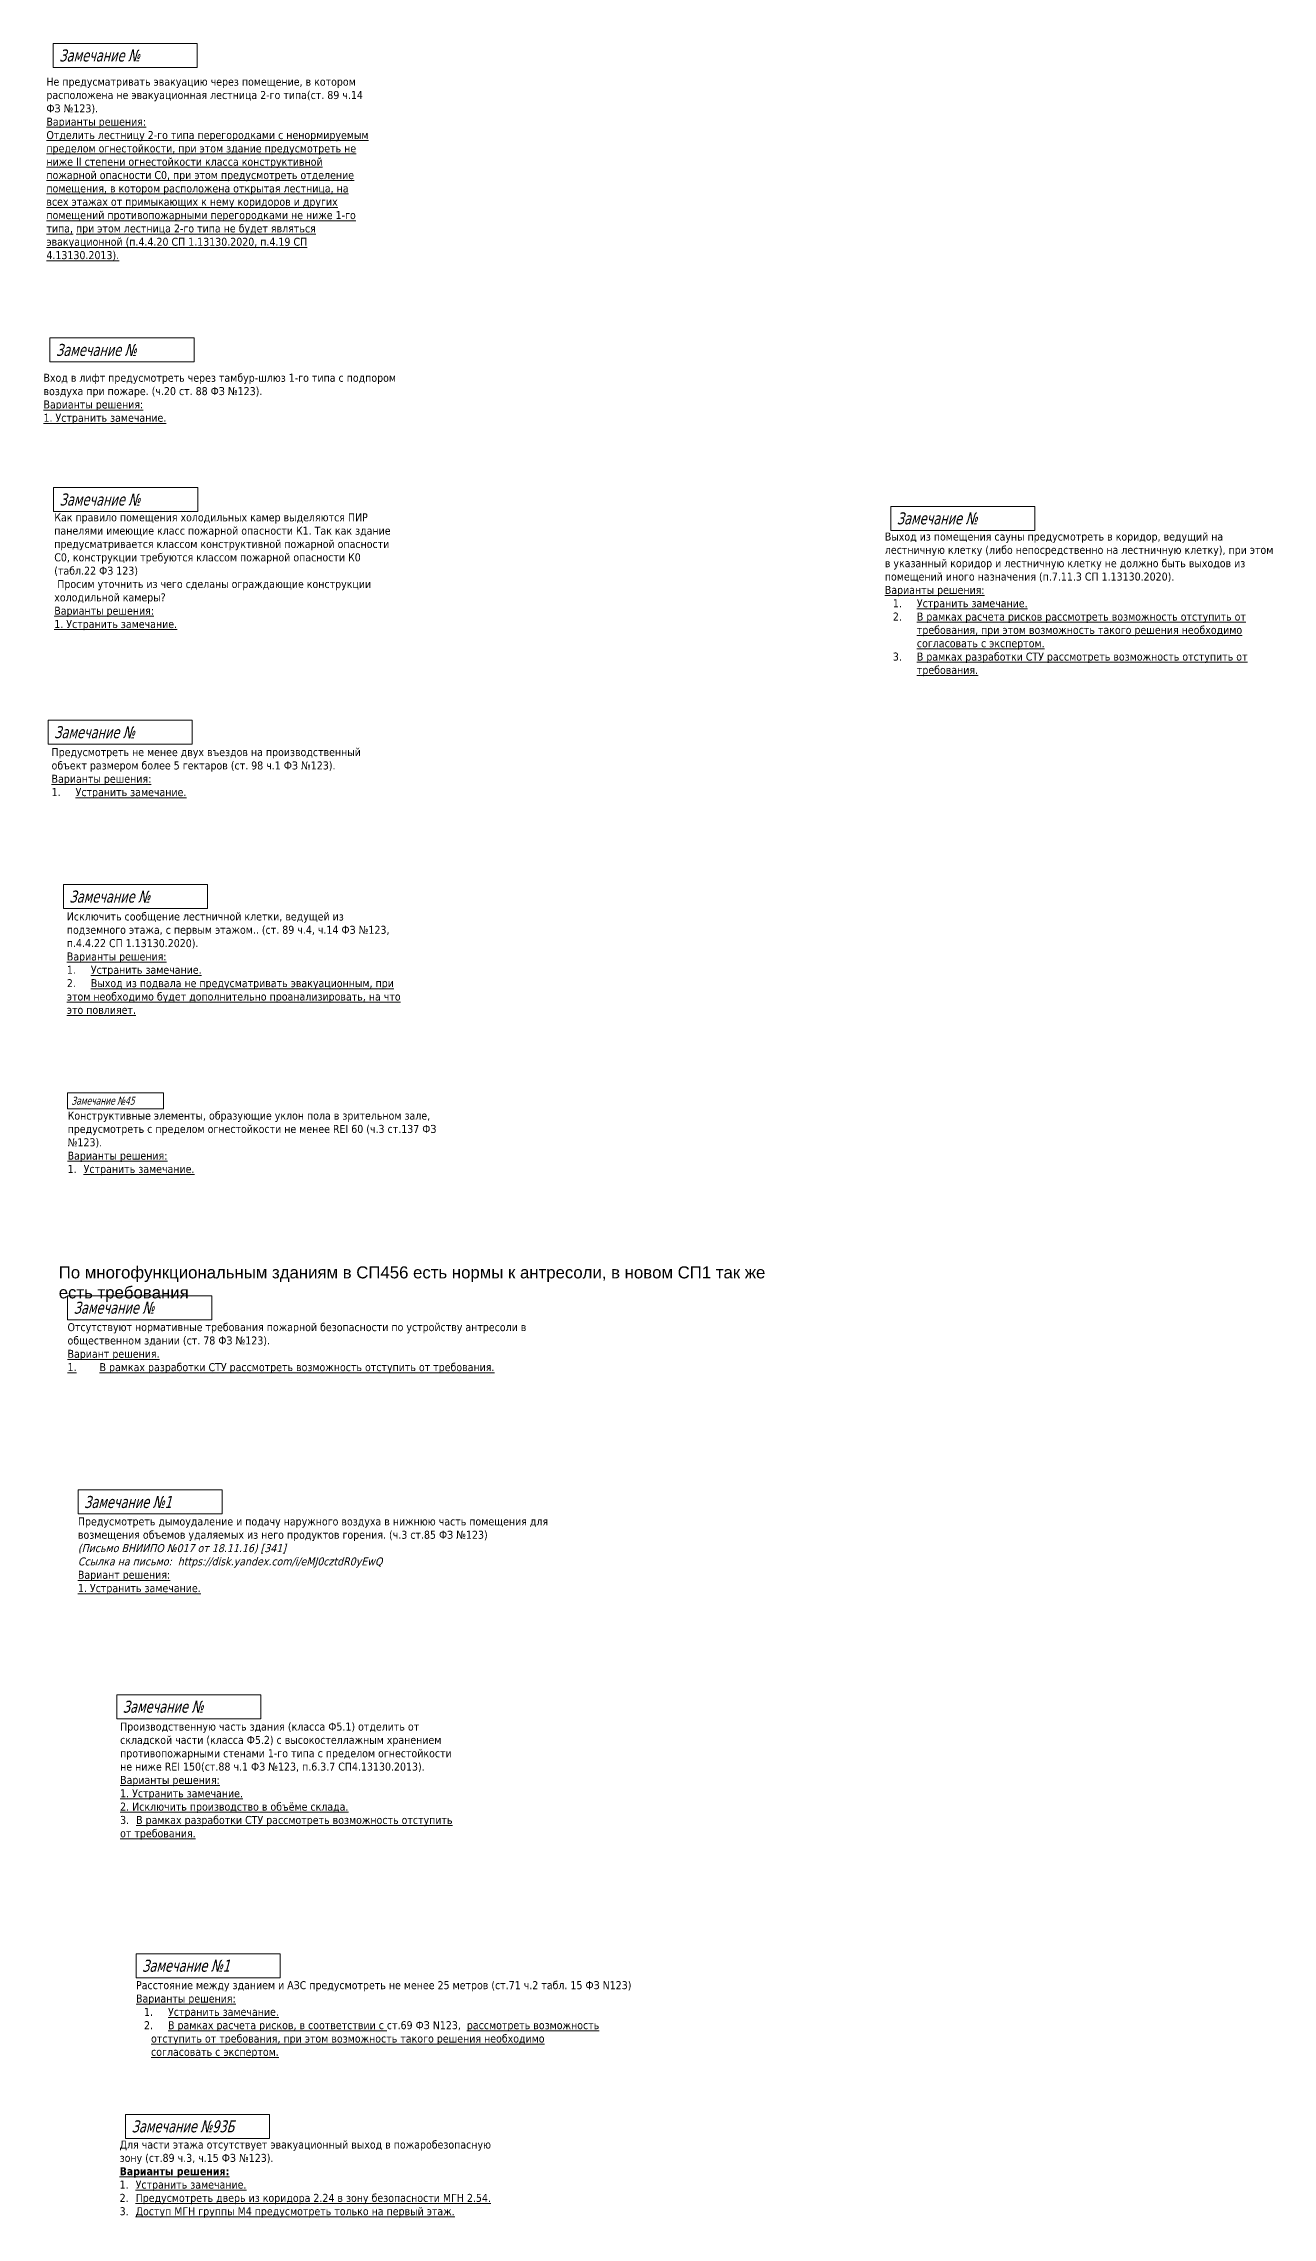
# Model space of a CAD drawing. Header units: millimetres. Extents: x -204396 to 1997851, y -2958255 to 237418.
# Drawn here: x 40264 to 132409, y -551559 to -388535 of the extents above; entities that cross this region are included whole.
import ezdxf

# ---------------------------------------------------------------- set-up
doc = ezdxf.new("R2010")
doc.units = ezdxf.units.MM
doc.layers.add('экспертиза', color=1, linetype='Continuous', lineweight=0)
doc.layers.add('экспертиза ДУ', color=1, linetype='Continuous', lineweight=0)
doc.styles.get("Standard").update_dxf_attribs({"font": 'arial.ttf'})
doc.styles.add('ЭКСПЕРТИЗА', font='tahoma.ttf')

msp = doc.modelspace()

# ---------------------------------------------------------------- linework, layer by layer
at = {"layer": 'экспертиза'}
for points in [[(40998, -388535), (51798, -388535), (51798, -390335), (40998, -390335), (40998, -388535)], [(41024, -421832), (51824, -421832), (51824, -423632), (41024, -423632), (41024, -421832)], [(42053, -467213), (49253, -467213), (49253, -468413), (42053, -468413), (42053, -467213)]]:
    msp.add_lwpolyline(points, dxfattribs=at)
at = {"layer": 'экспертиза', "color": 1, "lineweight": 0}
msp.add_lwpolyline([(40750, -410615), (51550, -410615), (51550, -412415), (40750, -412415), (40750, -410615)], dxfattribs=at)
at = {"layer": 'экспертиза', "color": 4, "lineweight": 0}
for points in [[(103790, -423244), (114590, -423244), (114590, -425044), (103790, -425044), (103790, -423244)], [(41758, -451608), (52558, -451608), (52558, -453408), (41758, -453408), (41758, -451608)]]:
    msp.add_lwpolyline(points, dxfattribs=at)
at = {"layer": 'экспертиза', "lineweight": 0}
for points in [[(40615, -439282), (51415, -439282), (51415, -441082), (40615, -441082), (40615, -439282)], [(45755, -512355), (56555, -512355), (56555, -514155), (45755, -514155), (45755, -512355)], [(46420, -543823), (57220, -543823), (57220, -545623), (46420, -545623), (46420, -543823)]]:
    msp.add_lwpolyline(points, dxfattribs=at)
at = {"layer": 'экспертиза', "lineweight": 0, "elevation": 0}
msp.add_lwpolyline([(42075, -482435), (52875, -482435), (52875, -484235), (42075, -484235), (42075, -482435)], dxfattribs=at)
at = {"layer": 'экспертиза ДУ', "lineweight": 0}
for points in [[(42853, -497004), (53653, -497004), (53653, -498804), (42853, -498804), (42853, -497004)], [(47209, -531779), (58009, -531779), (58009, -533579), (47209, -533579), (47209, -531779)]]:
    msp.add_lwpolyline(points, dxfattribs=at)

# ---------------------------------------------------------------- texts
at = {"layer": 'экспертиза', "lineweight": 0, "style": 'ЭКСПЕРТИЗА', "oblique": 14.99998, "width": 0.8}
for s, p in [('Замечание №', (41448, -389885)), ('Замечание №', (41474, -423182)), ('Замечание №', (41065, -440632)), ('Замечание №', (42525, -483785)), ('Замечание №', (46205, -513705)), ('Замечание №93Б', (46870, -545173))]:
    msp.add_text(s, height=900, dxfattribs=at).set_placement(p)
at = {"layer": 'экспертиза', "color": 1, "lineweight": 0, "style": 'ЭКСПЕРТИЗА', "oblique": 14.99998, "width": 0.8}
msp.add_text('Замечание №', height=900, dxfattribs=at).set_placement((41200, -411965))
at = {"layer": 'экспертиза', "color": 4, "lineweight": 0, "style": 'ЭКСПЕРТИЗА', "oblique": 14.99998, "width": 0.8}
for p in [(104240, -424594), (42208, -452958)]:
    msp.add_text('Замечание №', height=900, dxfattribs=at).set_placement(p)
at = {"layer": 'экспертиза', "style": 'ЭКСПЕРТИЗА', "oblique": 14.99998, "width": 0.8}
msp.add_text('Замечание №45', height=600, dxfattribs=at).set_placement((42353, -468113))
at = {"layer": 'экспертиза', "lineweight": 0, "insert": (40483, -391100), "char_height": 600, "width": 24082.01, "attachment_point": 1, "style": 'ЭКСПЕРТИЗА'}
msp.add_mtext('\\pt1200;Не предусматривать эвакуацию через помещение, в котором расположена не эвакуационная лестница 2-го типа(ст. 89 ч.14  ФЗ №123).{\\L\\P\\C6;Варианты решения:\\P\\ptz;Отделить лестницу 2-го типа перегородками с ненормируемым пределом огнестойкости, при этом здание предусмотреть не ниже II степени огнестойкости класса конструктивной пожарной опасности С0, при этом предусмотреть отделение помещения, в котором расположена открытая лестница, на всех этажах от примыкающих к нему коридоров и других помещений противопожарными перегородками не ниже 1-го типа\\C2;, при этом лестница 2-го типа не будет являться эвакуационной (п.4.4.20 СП 1.13130.2020, п.4.19 СП 4.13130.2013).}', dxfattribs=at)
at = {"layer": 'экспертиза', "color": 1, "lineweight": 0, "insert": (40264, -413302), "char_height": 600, "width": 28948.38, "attachment_point": 1, "style": 'ЭКСПЕРТИЗА'}
msp.add_mtext('Вход в лифт предусмотреть через тамбур-шлюз 1-го типа с подпором воздуха при пожаре. (ч.20 ст. 88 ФЗ №123).\\P{\\L\\C6;Варианты решения:\\P1. Устранить замечание.\\H1.25336x; }', dxfattribs=at)
at = {"layer": 'экспертиза', "lineweight": 0, "ltscale": 100, "char_height": 600, "attachment_point": 1, "style": 'ЭКСПЕРТИЗА'}
for s, insert, width in [('Как правило помещения холодильных камер выделяются ПИР панелями имеющие класс пожарной опасности К1. Так как здание предусматривается классом конструктивной пожарной опасности С0, конструкции требуются классом пожарной опасности К0 (табл.22 ФЗ 123) \\P Просим уточнить из чего сделаны ограждающие конструкции холодильной камеры? \\P{\\L\\C6;Варианты решения:\\P1. Устранить замечание.}', (41073, -423767), 26067.54), ('Предусмотреть не менее двух въездов на производственный объект размером более 5 гектаров (ст. 98 ч.1 ФЗ №123).{\\L\\C6;\\PВарианты решения:\\P\\pt1800;\\l1.^I\\LУстранить замечание.}', (40870, -441372), 25338.67), ('\\pt1200;Конструктивные элементы, образующие уклон пола в зрительном зале, предусмотреть с пределом огнестойкости не менее REI 60 (ч.3 ст.137 ФЗ №123).{\\L\\C6;\\PВарианты решения:\\P\\l1.^I\\LУстранить замечание.}', (42075, -468630), 29427.02), ('\\pt1200;Производственную часть здания (класса Ф5.1) отделить от складской части (класса Ф5.2) {\\C2;с высокостеллажным хранением  противопожарными стенами 1-го типа с пределом огнестойкости не ниже REI 150}(ст.88 ч.1 ФЗ №123, {\\C2;п.6.3.7 СП4.13130.2013}).{\\L\\P\\C6;Варианты решения:\\P1. Устранить замечание.\\P2. Исключить производство в объёме склада.\\P\\l3.^I\\LВ рамках разработки СТУ рассмотреть возможность отступить от требования.}', (46010, -514446), 25338.67), ('\\pt1200;Для части этажа отсутствует эвакуационный выход в пожаробезопасную зону (ст.89 ч.3, ч.15 ФЗ №123).{\\fTahoma|b1|i1|c204|p34;\\L\\C6;\\P\\fTahoma|b1|i0|c204|p34;Варианты решения:\\P\\fTahoma|b0|i0|c204|p34;\\l1.^I\\LУстранить замечание.\\P\\l2.^I\\LПредусмотреть дверь из коридора 2.24 в зону безопасности МГН 2.54. \\P\\l3.^I\\LДоступ МГН группы М4 предусмотреть только на первый этаж.}', (45974, -545787), 29427.02)]:
    msp.add_mtext(s, dxfattribs=dict(at, insert=insert, width=width))
at = {"layer": 'экспертиза', "color": 4, "lineweight": 0, "ltscale": 100, "char_height": 600, "attachment_point": 1, "style": 'ЭКСПЕРТИЗА'}
for s, insert, width in [('\\pt1200;Выход из помещения сауны предусмотреть в коридор, ведущий на лестничную клетку (либо непосредственно на лестничную клетку), при этом в указанный коридор и лестничную клетку не должно быть выходов из помещений иного назначения (п.7.11.3 СП 1.13130.2020).{\\L\\C6;\\PВарианты решения:\\P\\pi-1800,l2400,t2400,16800;\\l1.^I\\LУстранить замечание.\\P\\l2.^I\\LВ рамках расчета рисков рассмотреть возможность отступить от требования, при этом возможность такого решения необходимо согласовать с экспертом.\\H0.91667x;\\l\\C0;\\P\\H1.09091x;\\C6;3.^I\\LВ рамках разработки СТУ рассмотреть возможность отступить от требования. }', (103344, -425208), 29427.02), ('\\pt1200;Исключить сообщение лестничной клетки, ведущей из подземного этажа, с первым этажом.. (ст. 89 ч.4, ч.14 ФЗ №123, п.4.4.22 СП 1.13130.2020).{\\L\\C6;\\PВарианты решения:\\P\\pt1800;\\l1.^I\\LУстранить замечание.\\P\\l2.^I\\LВыход из подвала не предусматривать эвакуационным, при этом необходимо будет дополнительно проанализировать, на что это повлияет.}', (42014, -453698), 25338.67)]:
    msp.add_mtext(s, dxfattribs=dict(at, insert=insert, width=width))
at = {"layer": 'экспертиза', "insert": (41409, -480236), "char_height": 900, "width": 54079.01, "attachment_point": 1}
msp.add_mtext('{\\C2;По многофункциональным зданиям в СП456 есть нормы\\~к\\~антресоли, в новом СП1 так же есть требования}', dxfattribs=at)
at = {"layer": 'экспертиза', "lineweight": 0, "ltscale": 100, "transparency": 33554687, "insert": (42067, -484492), "char_height": 600, "width": 35300.38, "attachment_point": 1, "style": 'ЭКСПЕРТИЗА'}
msp.add_mtext('Отсутствуют нормативные требования пожарной безопасности по устройству антресоли в общественном здании (ст. 78 ФЗ №123).\\P{\\L\\C6;Вариант решения.\\P1.^IВ рамках разработки СТУ рассмотреть возможность отступить\\~от\\~требования.}', dxfattribs=at)
at = {"layer": 'экспертиза ДУ', "lineweight": 0, "style": 'ЭКСПЕРТИЗА', "oblique": 14.99998, "width": 0.8}
for p in [(43303, -498354), (47659, -533129)]:
    msp.add_text('Замечание №1', height=900, dxfattribs=at).set_placement(p)
at = {"layer": 'экспертиза ДУ', "lineweight": 0, "ltscale": 100, "transparency": 33554687, "char_height": 600, "width": 35300.38, "attachment_point": 1, "style": 'ЭКСПЕРТИЗА'}
for s, insert in [('Предусмотреть дымоудаление и подачу наружного воздуха в нижнюю часть помещения для возмещения объемов удаляемых из него продуктов горения. (ч.3 ст.85 ФЗ №123) \\P{\\A1;\\fTahoma|b0|i1|c204|p34;(Письмо ВНИИПО №017 от 18.11.16) [341]\\PСсылка на письмо:  https://disk.yandex.com/i/eMJ0cztdR0yEwQ}\\P{\\A1;\\L\\C6;Вариант решения:\\P1. Устранить замечание.}', (42845, -499061)), ('Расстояние между зданием и АЗС предусмотреть не менее 25 метров (ст.71 ч.2 табл. 15 ФЗ N123)\\P{\\L\\C6;Варианты решения:\\P\\pi-525.048,l1125.048,t2400;\\l1.^I\\LУстранить замечание.\\P\\l2.^I\\LВ рамках расчета рисков, в соответствии с \\lст.69 ФЗ N123,\\L  рассмотреть возможность \\P\\pi0,t1125.048;отступить от требования, при этом возможность такого решения необходимо \\Pсогласовать с экспертом.}', (47202, -533836))]:
    msp.add_mtext(s, dxfattribs=dict(at, insert=insert))

doc.saveas('drawing.dxf')
